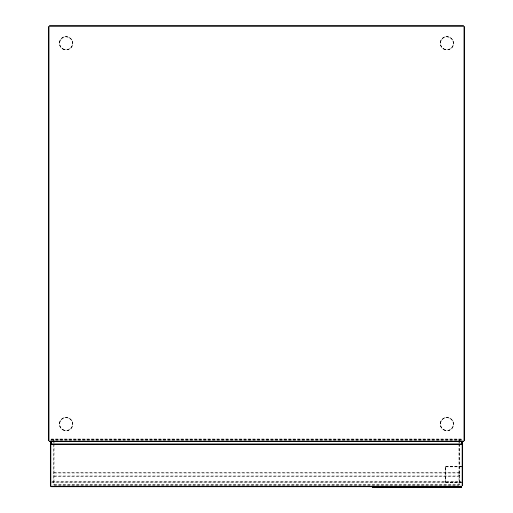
<?xml version="1.0" encoding="UTF-8"?>
<svg xmlns="http://www.w3.org/2000/svg" width="513" height="513" viewBox="0 0 513 513"><rect width="100%" height="100%" fill="white"/><g stroke="black" fill="none" stroke-linecap="round" stroke-linejoin="round"><path stroke-width="0.38" stroke-dasharray="2.56 1.92" d="M50.934 439.513L51.377 439.07L461.623 439.07L462.066 439.513M50.934 440.391L51.377 439.949L461.847 440.007L462.066 440.391M53.756 473.191L54.192 472.749L458.808 472.749L459.244 473.191M459.244 475.743L458.718 476.276L54.282 476.276L53.756 475.743M458.718 439.949L459.244 440.481L459.244 484.638L458.808 485.08L54.192 485.08L53.756 484.638L53.827 440.212L54.282 439.949M51.377 439.128L461.623 439.128M51.377 439.288L461.623 439.288M51.377 440.173L461.623 440.173M461.713 466.586L445.425 466.657L445.156 481.906L445.688 482.438M445.688 466.657L461.713 466.657M445.688 466.849L461.713 466.849M54.192 472.973L458.808 472.973M54.282 476.006L458.718 476.006M52.179 481.861L460.821 481.861M52.179 482.028L461.623 482.028M51.377 482.085L460.821 482.085M445.688 482.175L461.713 482.175M445.688 482.367L461.713 482.438M54.192 484.856L458.808 484.856M54.192 485.022L458.808 485.022M459.173 440.481L459.173 442.886M459.173 443.687L459.186 484.638M459.026 473.191L459.026 484.638M458.981 440.481L458.981 442.886M458.981 443.687L458.981 475.743M445.425 467.112L445.425 481.906M445.226 467.112L445.226 481.906M54.019 440.481L54.019 442.886M54.019 443.687L53.974 484.638M59.899 40.7C56.43 48.517 69.184 53.801 72.262 45.824C75.732 38 62.977 32.717 59.899 40.7M59.899 421.539C56.43 429.355 69.184 434.639 72.262 426.662C75.732 418.845 62.977 413.561 59.899 421.539M440.738 40.7C437.268 48.517 450.023 53.801 453.101 45.824C456.57 38 443.816 32.717 440.738 40.7M440.738 421.539C437.268 429.355 450.023 434.639 453.101 426.662C456.57 418.845 443.816 413.561 440.738 421.539M443.598 49.017A6.65 6.65 0 0 0 453.569 43.259A6.65 6.65 0 0 0 443.598 37.5A6.65 6.65 0 0 0 443.598 49.017M443.655 48.915A6.528 6.528 0 0 0 453.447 43.259A6.528 6.528 0 0 0 443.655 37.603A6.528 6.528 0 0 0 443.655 48.915M443.598 429.856A6.65 6.65 0 0 0 453.569 424.097A6.65 6.65 0 0 0 443.598 418.339A6.65 6.65 0 0 0 443.598 429.856M443.655 429.753A6.528 6.528 0 0 0 453.447 424.097A6.528 6.528 0 0 0 443.655 418.441A6.528 6.528 0 0 0 443.655 429.753M62.759 49.017A6.65 6.65 0 0 0 72.731 43.259A6.65 6.65 0 0 0 62.759 37.5A6.65 6.65 0 0 0 62.759 49.017M62.817 48.915A6.528 6.528 0 0 0 72.609 43.259A6.528 6.528 0 0 0 62.817 37.603A6.528 6.528 0 0 0 62.817 48.915M62.759 429.856A6.65 6.65 0 0 0 72.731 424.097A6.65 6.65 0 0 0 62.759 418.339A6.65 6.65 0 0 0 62.759 429.856M62.817 429.753A6.528 6.528 0 0 0 72.609 424.097A6.528 6.528 0 0 0 62.817 418.441A6.528 6.528 0 0 0 62.817 429.753"/><path stroke-width="0.77" d="M49.44 25.778L463.56 25.778M49.44 26.137L463.56 26.137M49.44 441.225L463.56 441.225M49.44 441.584L463.56 441.584M51.377 443.976L461.623 443.976M51.377 444.399L461.623 444.399M51.377 486.266L461.623 486.266M372.425 486.625L461.54 486.625M51.377 486.69L461.623 486.69M372.425 486.754L461.54 486.754M372.246 486.927L461.713 486.927M372.425 487.106L461.54 487.106M372.425 487.235L461.54 487.235M409.259 487.35L411.567 487.35M411.888 487.35L415.504 487.35M415.921 487.35L417.826 487.35M418.223 487.35L421.256 487.35M421.846 487.35L424.693 487.35M50.383 486.266L50.806 486.69M464.4 26.618L464.4 440.744M464.047 26.618L464.047 440.744M462.617 444.97L462.617 485.696M462.194 444.97L462.194 485.696M461.847 441.622L461.847 444.438M51.153 441.622L51.153 444.438M50.806 444.97L50.806 485.696M50.383 444.97L50.383 485.696M48.953 26.618L48.953 440.744M48.6 26.618L48.6 440.744M50.992 441.186L50.992 444.438L50.992 441.186M462.008 441.186L462.008 444.438L462.008 441.186"/></g></svg>
